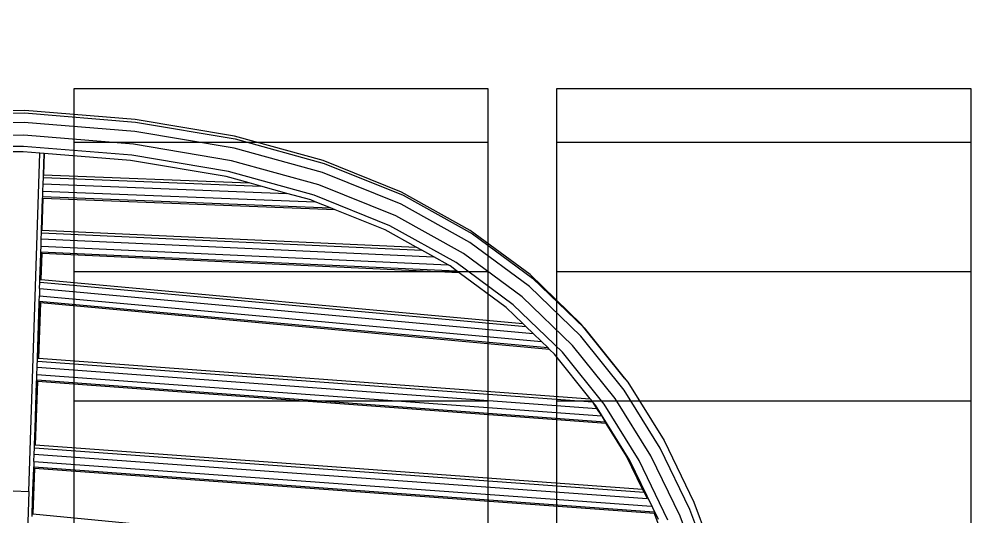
# Model space of a CAD drawing. Header units: millimetres. Extents: x -12551121 to 353735, y 112272 to 285506.
# Drawn here: x 102128 to 102829, y 172791 to 173151 of the extents above; entities that cross this region are included whole.
import ezdxf

# ---------------------------------------------------------------- set-up
doc = ezdxf.new("R2010")
doc.units = ezdxf.units.MM
doc.header["$MEASUREMENT"] = 0
doc.layers.add('+AT9-HATCH', color=8, linetype='Continuous')
doc.layers.add('+AT9_Hardscape', color=1, linetype='Continuous')

# ---------------------------------------------------------------- blocks, each defined once
blk = doc.blocks.new('cof')
at = {"layer": '+AT9_Hardscape', "color": 1}
for p, q in [((53.25, 1509.57), (-27.13, 1508.8)), ((133.37, 1503.01), (53.25, 1509.57)), ((-27.5, 1506.94), (53.17, 1507.71)), ((53.17, 1507.71), (133.57, 1501.13)), ((205.29, 1490.89), (133.37, 1503.01)), ((52.91, 1500.84), (-27.47, 1500.08)), ((133.03, 1494.29), (52.91, 1500.84)), ((133.57, 1501.13), (205.8, 1488.96)), ((52.57, 1491.6), (-27.06, 1490.84)), ((131.96, 1485.11), (52.57, 1491.6)), ((204.95, 1482.17), (133.03, 1494.29)), ((269.46, 1473.18), (205.29, 1490.89)), ((205.8, 1488.96), (270.31, 1471.15)), ((52.29, 1483.5), (-26.43, 1482.75)), ((130.76, 1477.08), (52.29, 1483.5)), ((203.06, 1473.12), (131.96, 1485.11)), ((269.12, 1464.46), (204.95, 1482.17)), ((52.16, 1479.64), (40.05, 1479.53)), ((64.26, 1478.65), (52.16, 1479.64)), ((56.16, 1233.4), (64.26, 1478.65)), ((67.28, 1478.41), (64.26, 1478.65)), ((66.76, 1462.83), (67.28, 1478.41)), ((67.33, 1478.4), (66.83, 1462.83)), ((67.33, 1478.4), (67.28, 1478.41)), ((129.89, 1473.29), (67.33, 1478.4)), ((200.86, 1465.27), (130.76, 1477.08)), ((199.18, 1461.61), (129.89, 1473.29)), ((266.35, 1455.65), (203.06, 1473.12)), ((326.28, 1450.27), (269.46, 1473.18)), ((270.31, 1471.15), (327.47, 1448.11)), ((66.55, 1456.34), (66.7, 1460.83)), ((66.7, 1460.83), (66.76, 1462.83)), ((66.7, 1460.83), (224.32, 1454.67)), ((66.76, 1462.83), (66.83, 1462.83)), ((66.83, 1462.83), (215.84, 1457.01)), ((215.84, 1457.01), (199.18, 1461.61)), ((263.06, 1448.1), (200.86, 1465.27)), ((325.94, 1441.55), (269.12, 1464.46)), ((66.38, 1451.09), (66.55, 1456.34)), ((66.55, 1456.34), (243.27, 1449.44)), ((224.32, 1454.67), (215.84, 1457.01)), ((243.27, 1449.44), (224.32, 1454.67)), ((322.27, 1433.11), (266.35, 1455.65)), ((65.44, 1422.86), (66.2, 1445.84)), ((66.29, 1445.84), (65.56, 1422.86)), ((66.2, 1445.84), (66.24, 1447.08)), ((66.29, 1445.84), (66.2, 1445.84)), ((66.24, 1447.08), (66.38, 1451.09)), ((66.24, 1447.08), (274.76, 1438.93)), ((278.16, 1437.56), (66.29, 1445.84)), ((66.38, 1451.09), (263.73, 1443.38)), ((260.5, 1444.68), (243.27, 1449.44)), ((317.87, 1426), (263.06, 1448.1)), ((376.14, 1422.59), (326.28, 1450.27)), ((327.47, 1448.11), (377.67, 1420.23)), ((263.73, 1443.38), (260.5, 1444.68)), ((274.76, 1438.93), (263.73, 1443.38)), ((278.16, 1437.56), (274.76, 1438.93)), ((375.81, 1413.86), (325.94, 1441.55)), ((314.4, 1422.95), (278.16, 1437.56)), ((371.26, 1405.9), (322.27, 1433.11)), ((365.78, 1399.4), (317.87, 1426)), ((65.23, 1416.4), (65.38, 1420.87)), ((65.38, 1420.87), (65.44, 1422.86)), ((65.38, 1420.87), (340.91, 1408.23)), ((65.44, 1422.86), (65.56, 1422.86)), ((65.56, 1422.86), (337, 1410.41)), ((337, 1410.41), (314.4, 1422.95)), ((419.43, 1390.58), (376.14, 1422.59)), ((377.67, 1420.23), (421.26, 1388.01)), ((64.92, 1407.13), (65.06, 1411.15)), ((65.06, 1411.15), (65.23, 1416.4)), ((65.06, 1411.15), (360.03, 1397.61)), ((65.23, 1416.4), (349.71, 1403.35)), ((419.1, 1381.86), (375.81, 1413.86)), ((64.26, 1387.1), (64.88, 1405.87)), ((65.01, 1405.86), (64.41, 1387.09)), ((64.88, 1405.87), (64.92, 1407.13)), ((65.01, 1405.86), (64.88, 1405.87)), ((64.92, 1407.13), (366.22, 1393.3)), ((65.94, 1405.82), (65.01, 1405.86)), ((65.24, 1387.01), (65.94, 1405.82)), ((368.03, 1391.96), (65.94, 1405.82)), ((340.91, 1408.23), (337, 1410.41)), ((349.71, 1403.35), (340.91, 1408.23)), ((413.77, 1374.48), (371.26, 1405.9)), ((360.03, 1397.61), (349.71, 1403.35)), ((361.45, 1396.83), (360.03, 1397.61)), ((366.22, 1393.3), (361.45, 1396.83)), ((407.31, 1368.69), (365.78, 1399.4)), ((368.03, 1391.96), (366.22, 1393.3)), ((402.19, 1366.7), (368.03, 1391.96)), ((456.56, 1354.73), (419.43, 1390.58)), ((64.04, 1380.49), (64.19, 1385.02)), ((64.19, 1385.02), (64.26, 1387.1)), ((64.19, 1385.02), (64.3, 1385.01)), ((64.26, 1387.1), (64.35, 1387.09)), ((64.3, 1385.01), (416.49, 1352.9)), ((64.38, 1387.09), (64.41, 1387.09)), ((64.41, 1387.09), (65.24, 1387.01)), ((65.24, 1387.01), (414.11, 1355.2)), ((421.26, 1388.01), (458.64, 1351.92)), ((64.04, 1380.49), (63.87, 1375.24)), ((64.04, 1380.49), (64.13, 1380.48)), ((64.13, 1380.48), (421.69, 1347.88)), ((456.22, 1346.01), (419.1, 1381.86)), ((62.38, 1329.9), (63.7, 1370.09)), ((62.57, 1330.01), (63.87, 1370.08)), ((63.13, 1329.97), (64.61, 1370.01)), ((64.65, 1370.01), (63.21, 1329.97)), ((63.7, 1370.09), (63.74, 1371.26)), ((63.77, 1370.09), (63.7, 1370.09)), ((63.74, 1371.26), (63.87, 1375.24)), ((63.74, 1371.26), (63.8, 1371.26)), ((63.87, 1370.08), (63.77, 1370.09)), ((63.8, 1371.26), (432.28, 1337.66)), ((63.87, 1375.24), (427.72, 1342.06)), ((64.61, 1370.01), (63.87, 1370.08)), ((64.65, 1370.01), (64.61, 1370.01)), ((433.62, 1336.36), (64.65, 1370.01)), ((442.97, 1334.27), (407.31, 1368.69)), ((450.24, 1339.27), (413.77, 1374.48)), ((414.11, 1355.2), (402.19, 1366.7)), ((416.49, 1352.9), (414.11, 1355.2)), ((487.98, 1315.55), (456.56, 1354.73)), ((421.69, 1347.88), (416.49, 1352.9)), ((427.72, 1342.06), (421.69, 1347.88)), ((458.64, 1351.92), (488.57, 1314.6)), ((432.28, 1337.66), (427.72, 1342.06)), ((487.64, 1306.82), (456.22, 1346.01)), ((433.62, 1336.36), (432.28, 1337.66)), ((437.19, 1332.92), (433.62, 1336.36)), ((473.22, 1296.53), (442.97, 1334.27)), ((481.13, 1300.73), (450.24, 1339.27)), ((62.22, 1323.38), (62.38, 1329.9)), ((62.38, 1327.92), (464.88, 1298.38)), ((62.45, 1330.02), (62.57, 1330.01)), ((62.57, 1330.01), (63.13, 1329.97)), ((63.13, 1329.97), (63.21, 1329.97)), ((63.21, 1329.97), (463.08, 1300.62)), ((463.08, 1300.62), (437.19, 1332.92)), ((62.03, 1318.13), (62.22, 1323.38)), ((62.22, 1323.38), (467.94, 1293.6)), ((62.01, 1313.03), (60.49, 1267.12)), ((60.81, 1267.09), (62.5, 1313)), ((62.58, 1312.99), (60.89, 1267.09)), ((61.52, 1303.63), (61.85, 1313.04)), ((61.85, 1313.04), (61.89, 1314.18)), ((62.01, 1313.03), (61.85, 1313.04)), ((61.89, 1314.18), (62.03, 1318.13)), ((61.89, 1314.18), (473.96, 1283.94)), ((62.5, 1313), (62.01, 1313.03)), ((62.03, 1318.13), (471.37, 1288.09)), ((62.58, 1312.99), (62.5, 1313)), ((474.7, 1282.75), (62.58, 1312.99)), ((487.98, 1315.55), (490.25, 1312.48)), ((488.6, 1314.55), (488.57, 1314.6)), ((488.6, 1314.55), (490.25, 1312.48)), ((490.25, 1312.48), (516.59, 1270.2)), ((513.83, 1264.78), (487.64, 1306.82)), ((60.71, 1279.16), (61.52, 1303.63)), ((464.88, 1298.38), (463.08, 1300.62)), ((465.27, 1297.88), (464.88, 1298.38)), ((506.94, 1259.3), (481.13, 1300.73)), ((466.92, 1295.82), (465.27, 1297.88)), ((467.94, 1293.6), (465.27, 1297.88)), ((491.87, 1255.77), (466.92, 1295.82)), ((471.37, 1288.09), (467.94, 1293.6)), ((498.55, 1255.86), (473.22, 1296.53)), ((473.96, 1283.94), (471.37, 1288.09)), ((60.35, 1267.13), (60.71, 1279.16)), ((474.7, 1282.75), (473.96, 1283.94)), ((489.45, 1259.07), (474.7, 1282.75)), ((516.59, 1270.2), (538.16, 1225.54)), ((60.1, 1260.44), (60.28, 1264.99)), ((60.28, 1264.99), (60.35, 1267.13)), ((60.28, 1264.99), (502.07, 1232.93)), ((60.35, 1267.13), (60.49, 1267.12)), ((60.49, 1267.12), (60.81, 1267.09)), ((60.81, 1267.09), (60.89, 1267.09)), ((60.89, 1267.09), (501, 1235.15)), ((535.3, 1220.33), (513.83, 1264.78)), ((59.92, 1255.19), (60.1, 1260.44)), ((60.1, 1260.44), (504.41, 1228.19)), ((501, 1235.15), (489.45, 1259.07)), ((528.14, 1215.41), (506.94, 1259.3)), ((59.91, 1250.15), (58.78, 1217.25)), ((58.96, 1217.24), (60.18, 1250.13)), ((60.27, 1250.12), (59.05, 1217.23)), ((59.21, 1234.15), (59.75, 1250.16)), ((59.75, 1250.16), (59.79, 1251.27)), ((59.91, 1250.15), (59.75, 1250.16)), ((59.92, 1255.19), (59.79, 1251.27)), ((59.79, 1251.27), (509.41, 1218.61)), ((60.18, 1250.13), (59.91, 1250.15)), ((59.92, 1255.19), (507.47, 1222.71)), ((60.27, 1250.12), (60.18, 1250.13)), ((509.52, 1217.52), (60.27, 1250.12)), ((512.46, 1213.14), (491.87, 1255.77)), ((519.41, 1212.66), (498.55, 1255.86)), ((502.07, 1232.93), (501, 1235.15)), ((31.94, 1234.27), (56.16, 1233.4)), ((56.16, 1233.4), (55.12, 1203.62)), ((58.69, 1217.26), (59.21, 1234.15)), ((504.22, 1228.49), (502.07, 1232.93)), ((538.16, 1225.54), (555.5, 1178.94)), ((58.54, 1215.14), (58.57, 1215.13)), ((58.61, 1215.13), (58.69, 1217.26)), ((58.62, 1217.27), (58.65, 1217.26)), ((58.69, 1217.26), (58.78, 1217.25)), ((58.78, 1217.25), (58.96, 1217.24)), ((58.96, 1217.24), (59.05, 1217.23)), ((59.05, 1217.23), (526.5, 1172.14)), ((509.52, 1217.52), (509.45, 1217.65)), ((509.94, 1216.65), (509.52, 1217.52)), ((526.5, 1172.14), (509.94, 1216.65)), ((545.22, 1169.49), (528.14, 1215.41)), ((552.56, 1173.92), (535.3, 1220.33))]:
    blk.add_line(p, q, dxfattribs=at)

msp = doc.modelspace()

# ---------------------------------------------------------------- hatches: boundary and pattern name
at = {"layer": '+AT9-HATCH'}
h = msp.add_hatch(dxfattribs=at)
h.set_pattern_fill('LINE', color=8, scale=750)
h.paths.add_polyline_path([(98342.22, 176851.47), (98342.22, 179526.48), (97292.22, 179526.48, 0.414214), (96392.22, 178626.48), (96392.22, 177751.48, -0.414214), (95292.22, 176651.48), (94892.22, 176651.48), (94892.22, 174751.48), (96392.22, 174751.48, 0.414214), (97292.22, 175651.48), (97292.22, 176001.46), (97292.22, 176451.47, -0.414214), (97692.22, 176851.47), (98342.22, 176851.47)], is_closed=False)
h.paths.add_polyline_path([(98392.22, 179526.48), (98392.22, 176851.47), (98692.22, 176851.47), (98692.22, 179526.48)])
h.paths.add_polyline_path([(98742.22, 179526.48), (98742.22, 176851.47), (99042.22, 176851.47), (99042.22, 179526.48)])
h.paths.add_polyline_path([(99367.22, 179526.48), (99367.22, 176851.47), (99667.22, 176851.47), (99667.22, 179526.48)])
h.paths.add_polyline_path([(99717.22, 179526.48), (99717.22, 176851.47), (100017.22, 176851.47), (100017.22, 179526.48)])
h.paths.add_polyline_path([(100067.22, 179526.48), (100067.22, 176851.47), (100367.22, 176851.47), (100367.22, 179526.48)])
h.paths.add_polyline_path([(100417.22, 179526.48), (100417.22, 176851.47), (100717.22, 176851.47), (100717.22, 179526.48)])
h.paths.add_polyline_path([(101067.22, 176716.04), (101067.22, 179526.48), (100767.22, 179526.48), (100767.22, 176851.46), (100767.22, 176851.46, -0.21525)])
h.paths.add_polyline_path([(101117.22, 179526.48), (101117.22, 173451.49), (101417.22, 173451.49), (101417.22, 179503.97, 0.056082), (101217.22, 179526.48), (101117.22, 179526.48)], is_closed=False)
h.paths.add_polyline_path([(101467.22, 179491.06), (101467.22, 173451.49), (101767.22, 173451.49), (101767.22, 179338.87, 0.094274)])
h.paths.add_polyline_path([(102117.22, 178626.63, 0.213378), (101817.22, 179297.3), (101817.22, 173451.49), (102117.22, 173451.49), (102117.22, 178626.48)], is_closed=False)
h.paths.add_polyline_path([(101817.22, 173101.46), (101817.22, 170101.46), (102117.22, 170101.46), (102117.22, 173101.46)])
h.paths.add_polyline_path([(101467.22, 173101.46), (101467.22, 170101.46), (101767.22, 170101.46), (101767.22, 173101.46)])
h.paths.add_polyline_path([(101117.22, 173101.46), (101117.22, 170101.46), (101417.22, 170101.46), (101417.22, 173101.46)])
h.paths.add_polyline_path([(101117.22, 169801.46), (101117.22, 166601.46), (101417.22, 166601.46), (101417.22, 169801.46)])
h.paths.add_polyline_path([(101467.22, 169801.46), (101467.22, 166601.46), (101767.22, 166601.46), (101767.22, 169801.46)])
h.paths.add_polyline_path([(101817.22, 169801.46), (101817.22, 166601.46), (102117.22, 166601.46), (102117.22, 169801.46)])
h.paths.add_polyline_path([(102517.22, 169801.46), (102817.22, 169801.46), (102817.22, 166601.46), (102517.22, 166601.46)])
h.paths.add_polyline_path([(102167.22, 169801.46), (102467.22, 169801.46), (102467.22, 166601.46), (102167.22, 166601.46)])
h.paths.add_polyline_path([(102867.22, 169801.46), (103167.22, 169801.46), (103167.22, 166601.46), (102867.22, 166601.46)])
h.paths.add_polyline_path([(102867.22, 173101.46), (103167.22, 173101.46), (103167.22, 170101.46), (102867.22, 170101.46)])
h.paths.add_polyline_path([(102167.22, 173101.46), (102467.22, 173101.46), (102467.22, 170101.46), (102167.22, 170101.46)])
h.paths.add_polyline_path([(102517.22, 173101.46), (102817.22, 173101.46), (102817.22, 170101.46), (102517.22, 170101.46)])
at = {"layer": '+AT9_Hardscape'}
h = msp.add_hatch(dxfattribs=at)
h.set_pattern_fill('CTYSQMK2', color=8, scale=30)
h.set_pattern_definition([(0, (84.85, 0), (360, 360), [550.293, -169.707]), (90, (0, 84.85), (-360, 360), [550.293, -169.707]), (45, (275.15, 360), (-360.0008, 360.0008), [120, -389.118]), (315, (275.15, 360), (360.0008, 360.0008), [120, -389.118]), (45, (360, 275.15), (-360.0008, 360.0008), [120, -389.118]), (315, (360, 444.85), (360.0008, 360.0008), [120, -389.118])])
h.paths.add_polyline_path([(103192.22, 169851.63), (101067.23, 169851.63), (101067.22, 170051.5), (101067.23, 173151.63), (101067.22, 173351.46), (101067.22, 176451.46, 0.414214), (100767.22, 176751.46), (99292.22, 176751.46), (99092.22, 176751.47), (98142.22, 176751.46), (97692.22, 176751.46, 0.414213), (97392.22, 176451.46), (97392.22, 176001.46), (97392.22, 175651.48, -0.414214), (96392.22, 174651.48), (94842.22, 174651.48), (94842.23, 173826.46), (97342.22, 173826.46), (97342.22, 173226.46), (97342.22, 171216.47), (99072.22, 171216.47), (99092.22, 171216.47), (99092.23, 175751.61), (99272.22, 175751.61), (99292.22, 175751.47), (99292.22, 170526.63), (99272.22, 170526.49), (99272.22, 166551.62), (101067.22, 166551.62), (101078.67, 169851.48), (101972.22, 169851.48), (101972.22, 169801.46), (102117.22, 169801.46), (102117.22, 168556.82), (102167.22, 168556.82), (102161.93, 169077.07), (102122.22, 169077.07), (102122.22, 169851.48), (103015.77, 169851.48), (103015.77, 169801.46), (103042.22, 169801.46), (103042.22, 169851.48), (103192.22, 169851.48)], is_closed=False)
h.paths.add_polyline_path([(102167.22, 171018.02), (102117.22, 171021.5), (102167.22, 171020.13), (102175.69, 171019.89)], is_closed=False)
h.paths.add_polyline_path([(94842.22, 173226.46), (94822.22, 171216.47), (96211.93, 171216.47), (96442.22, 171216.47), (96442.22, 173226.46), (94842.22, 173226.46)])
h.paths.add_polyline_path([(96442.22, 173226.46), (96442.22, 171216.47), (96742.22, 171216.47), (96742.22, 173226.46)])
h.paths.add_polyline_path([(97042.22, 173226.46), (96742.22, 173226.46), (96742.22, 171216.47), (97042.22, 171216.47)])
h.paths.add_polyline_path([(97042.22, 171216.47), (97342.22, 171216.47), (97342.22, 173226.46), (97042.22, 173226.46)])

# ---------------------------------------------------------------- linework, layer by layer
at = {"layer": '+AT9_Hardscape', "elevation": 0}
for points in [[(102167.22, 173101.46), (102467.22, 173101.46), (102467.22, 170101.46), (102167.22, 170101.46)], [(102517.22, 173101.46), (102817.22, 173101.46), (102817.22, 170101.46), (102517.22, 170101.46)]]:
    msp.add_lwpolyline(points, close=True, dxfattribs=at)

# ---------------------------------------------------------------- block references
msp.add_blockref('cof', (102078.29, 171575.92))

doc.saveas('drawing.dxf')
